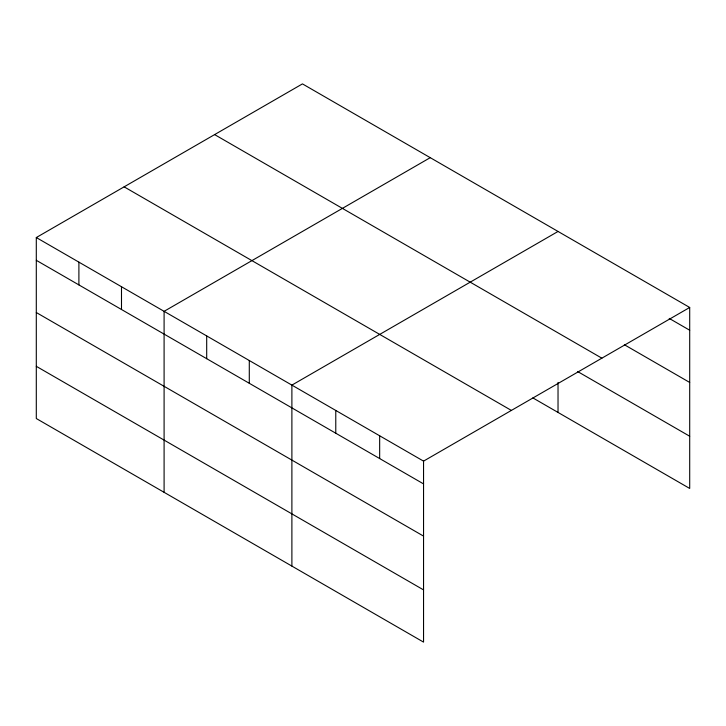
<?xml version="1.0" encoding="UTF-8"?>
<svg xmlns="http://www.w3.org/2000/svg" width="726" height="726" viewBox="0 0 726 726"><rect width="100%" height="100%" fill="white"/><g stroke="black" fill="none" stroke-linecap="round" stroke-linejoin="round"><path stroke-width="1.09" d="M36.3 237.547L423.548 461.128L423.548 642.111L36.3 418.53L36.3 237.547L302.452 83.889L689.7 307.47L689.7 488.453L532.866 397.902M430.237 157.669L164.094 311.336L164.094 492.31M558.031 231.458L291.888 385.116L291.888 566.089M423.548 461.128L689.7 307.47M669.218 318.405L689.7 330.23M624.351 344.723L689.7 382.448M214.615 134.6L601.872 358.181M577.542 371.485L689.7 436.235M124.128 186.845L511.385 410.426M36.3 260.316L423.548 483.897M36.3 312.525L423.548 536.106M36.3 366.321L423.548 589.893M558.031 382.439L558.031 412.432M379.662 435.791L379.662 458.551M335.775 410.453L335.775 433.213M249.29 360.523L249.29 383.283M206.692 335.929L206.692 358.689M121.496 286.743L121.496 309.503M78.898 262.14L78.898 284.91"/></g></svg>
